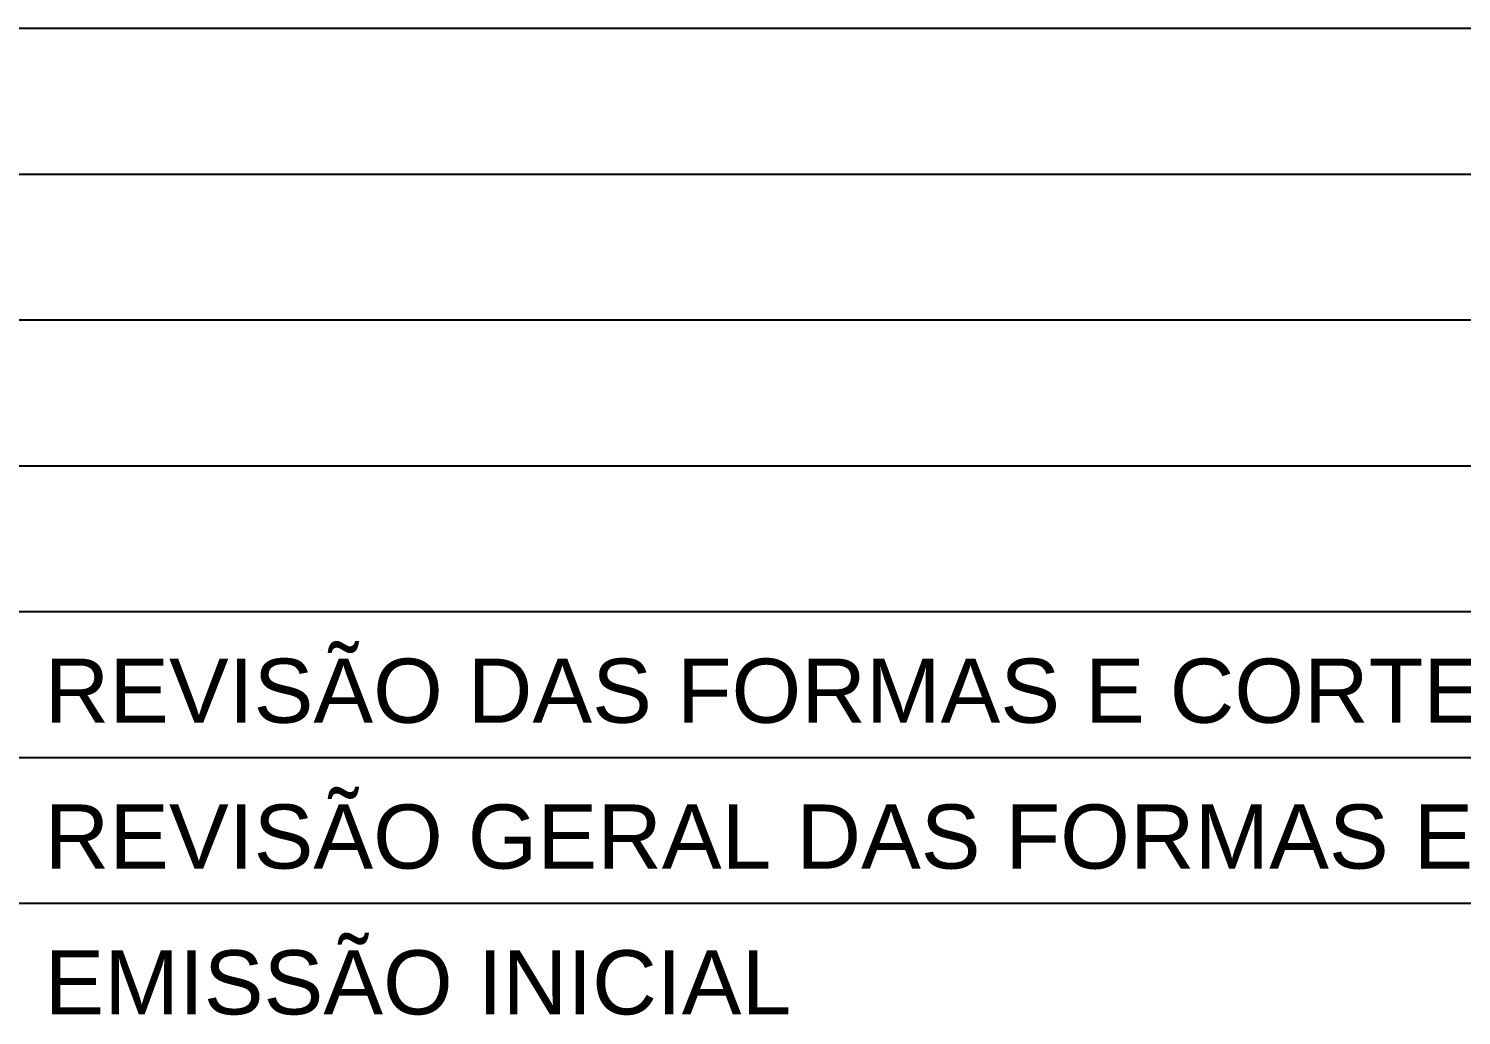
# Model space of a CAD drawing. Extents: x 0 to 6870, y 0 to 4205.
# Drawn here: x 6122.8 to 6368.5, y 765.5 to 934.7 of the extents above; entities that cross this region are included whole.
import ezdxf

# ---------------------------------------------------------------- set-up
doc = ezdxf.new("R2010")
doc.units = 0
doc.header["$LTSCALE"] = 50
doc.header["$MEASUREMENT"] = 0
doc.layers.add('CARIMBO', color=7, linetype='CONTINUOUS')
doc.layers.add('TERRENO', color=3, linetype='CONTINUOUS', lineweight=30)
doc.styles.add('AR-REF', font='arial.ttf')

msp = doc.modelspace()

# ---------------------------------------------------------------- linework, layer by layer
at = {"layer": 'CARIMBO', "color": 1}
for p, q in [((6818.500000095753, 934.6935141573788), (5970.000000049186, 934.6935141573788)), ((6818.500000095753, 909.6935141573788), (5970.000000049186, 909.6935141573788)), ((6818.500000095753, 884.6935141573788), (5970.000000049186, 884.6935141573788)), ((6818.500000095753, 859.6935141573788), (5970.000000049186, 859.6935141573788)), ((6818.500000095753, 834.6935141573788), (5970.000000049186, 834.6935141573788)), ((6818.500000095753, 809.6935141573788), (5970.000000049186, 809.6935141573788)), ((6818.500000095753, 784.6935141573788), (5970.000000049186, 784.6935141573788))]:
    msp.add_line(p, q, dxfattribs=at)

# ---------------------------------------------------------------- texts
at = {"layer": 'TERRENO', "linetype": 'ByBlock', "style": 'AR-REF'}
for s, p in [('REVISÃO DAS FORMAS E CORTES DA ESCADA, CONFORME ARQUITETURA', (6125.475375154581, 815.6825515878602)), ('REVISÃO GERAL DAS FORMAS E CORTE DA ESCADA, CONFORME ARQUITETURA', (6125.47537515458, 790.6825515878602)), ('EMISSÃO INICIAL', (6125.47537515458, 765.6825515878602))]:
    msp.add_text(s, height=11, dxfattribs=at).set_placement(p)

doc.saveas('drawing.dxf')
